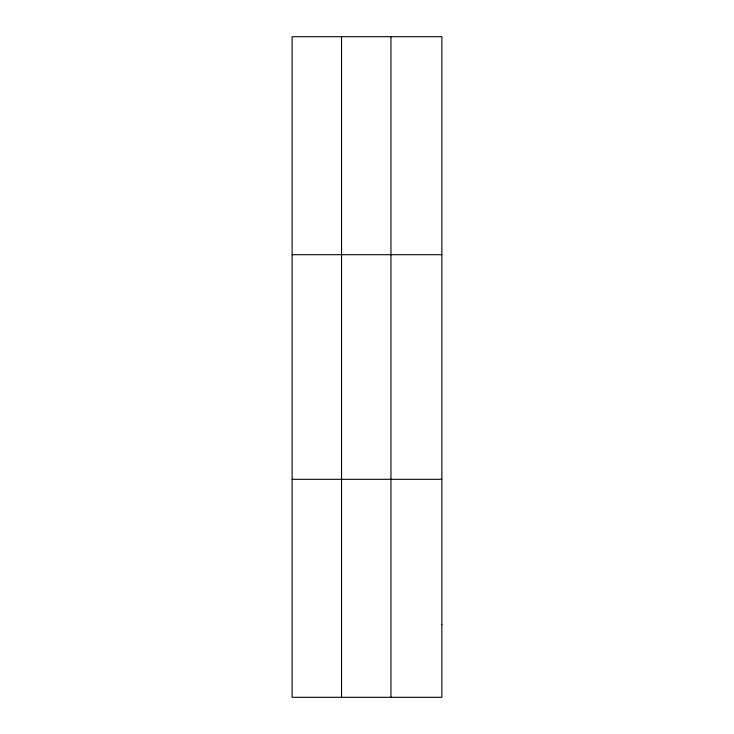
<?xml version="1.0" encoding="UTF-8"?>
<svg xmlns="http://www.w3.org/2000/svg" width="734" height="734" viewBox="0 0 734 734"><rect width="100%" height="100%" fill="white"/><g stroke="black" fill="none" stroke-linecap="round" stroke-linejoin="round"><path stroke-width="1.1" d="M341.539 697.3L341.539 36.7M390.956 697.3L390.956 36.7M292.132 254.698L441.868 254.698M292.132 479.302L441.868 479.302M441.868 624.634L441.868 697.3L292.132 697.3L292.132 36.7L441.868 36.7L441.868 624.634"/></g></svg>
